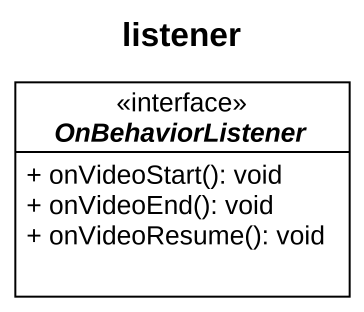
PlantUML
@startuml
title listener
hide circle
hide empty members
skinparam classAttributeIconSize 0
interface OnBehaviorListener <<interface>> {
  + onVideoStart(): void
  + onVideoEnd(): void
  + onVideoResume(): void
}
@enduml
